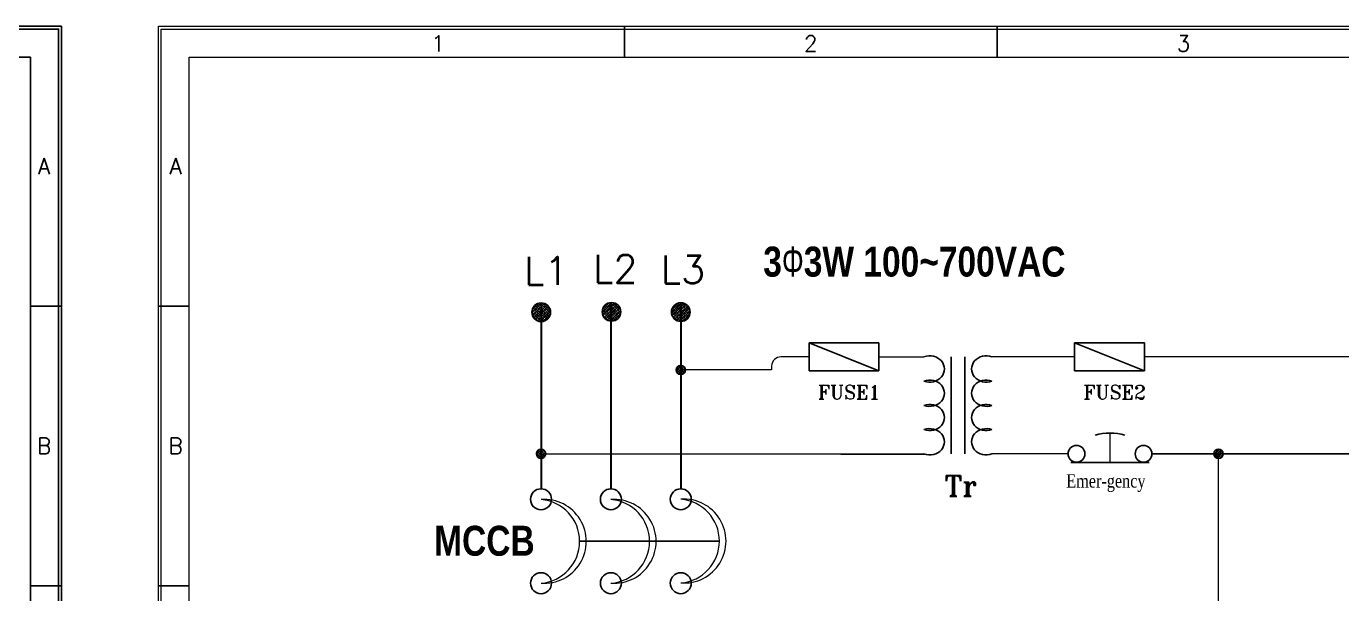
# Model space of a CAD drawing. Header units: millimetres. Extents: x 107 to 2900, y 85 to 3996.
# Drawn here: x 923.6 to 1228.5, y 2397.7 to 2529.1 of the extents above; entities that cross this region are included whole.
import ezdxf
from ezdxf.enums import TextEntityAlignment as Align
from ezdxf.lldxf.tags import DXFTag

# ---------------------------------------------------------------- set-up
doc = ezdxf.new("R2010")
doc.units = ezdxf.units.MM
for name, color, linetype in [('1', 1, 'CENTER'), ('20', 2, 'Continuous'), ('30', 3, 'Continuous'), ('70', 7, 'Continuous')]:
    doc.layers.add(name, color=color, linetype=linetype)
doc.styles.add('ROMANS', font='ROMANS.shx', dxfattribs={"width": 0.7})
doc.styles.add('SIMPLEX', font='SIMPLEX')
doc.styles.add('SS', font='batang.ttc', dxfattribs={"width": 0.8})
doc.styles.add('STYLE2', font='romant.shx')
tags = doc.linetypes.add('CENTER', pattern=[2, 1.25, -0.25, 0.25, -0.25]).pattern_tags.tags
tags[10:11] = [DXFTag(74, 4), DXFTag(75, 0), DXFTag(340, '0'), DXFTag(46, 1.0), DXFTag(50, 0.0), DXFTag(44, 0.0), DXFTag(45, 0.0)]
tags[8:9] = [DXFTag(74, 4), DXFTag(75, 0), DXFTag(340, '0'), DXFTag(46, 1.0), DXFTag(50, 0.0), DXFTag(44, 0.0), DXFTag(45, 0.0)]
tags[6:7] = [DXFTag(74, 4), DXFTag(75, 0), DXFTag(340, '0'), DXFTag(46, 1.0), DXFTag(50, 0.0), DXFTag(44, 0.0), DXFTag(45, 0.0)]
tags[4:5] = [DXFTag(74, 4), DXFTag(75, 0), DXFTag(340, '0'), DXFTag(46, 1.0), DXFTag(50, 0.0), DXFTag(44, 0.0), DXFTag(45, 0.0)]

msp = doc.modelspace()

# ---------------------------------------------------------------- hatches: boundary and pattern name
at = {"layer": '70'}
h = msp.add_hatch(dxfattribs=at)
h.set_pattern_fill('ANSI33', color=256, scale=2.16, style=0)
h.set_pattern_definition([(45, (2799.1484, 1820.84204), (-0.38183766, 0.38183766), []), (45, (2799.53026, 1820.84204), (-0.38183766, 0.38183766), [0.27, -0.135])])
h.paths.add_polyline_path([(1040.772, 2462.874, 1), (1045.092, 2462.874, 1)])
h = msp.add_hatch(dxfattribs=at)
h.set_pattern_fill('ANSI33', color=256, scale=2.16, style=0)
h.set_pattern_definition([(45, (2815.4439, 1820.9375), (-0.38183766, 0.38183766), []), (45, (2815.8257, 1820.9375), (-0.38183766, 0.38183766), [0.27, -0.135])])
h.paths.add_polyline_path([(1057.068, 2462.97, 1), (1061.388, 2462.97, 1)])
h = msp.add_hatch(dxfattribs=at)
h.set_pattern_fill('ANSI33', color=256, scale=2.16, style=0)
h.set_pattern_definition([(45, (2831.50204, 1820.86966), (-0.38183766, 0.38183766), []), (45, (2831.8839, 1820.86966), (-0.38183766, 0.38183766), [0.27, -0.135])])
h.paths.add_polyline_path([(1073.126, 2462.902, 1), (1077.446, 2462.902, 1)])
h = msp.add_hatch(dxfattribs=at)
h.set_pattern_fill('ANSI33', color=256, scale=2.16, style=0)
h.set_pattern_definition([(45, (2815.83106, 1860.96717), (-0.38183766, 0.38183766), []), (45, (2816.2129, 1860.96717), (-0.38183766, 0.38183766), [0.27, -0.135])])
h.paths.add_polyline_path([(1075.286, 2450.568, 0.4142136), (1074.206, 2449.488, 0.4142136), (1075.286, 2448.408)])
h.paths.add_polyline_path([(1075.286, 2450.568), (1075.286, 2449.488), (1076.366, 2449.488, 0.4142136)])
h.paths.add_polyline_path([(1076.366, 2449.488), (1075.286, 2449.488), (1075.286, 2448.408, 0.4142136)])
h = msp.add_hatch(dxfattribs=at)
h.set_pattern_fill('ANSI33', color=256, scale=2.16, style=0)
h.set_pattern_definition([(45, (2783.43106, 1841.56175), (-0.38183766, 0.38183766), []), (45, (2783.8129, 1841.56175), (-0.38183766, 0.38183766), [0.27, -0.135])])
h.paths.add_polyline_path([(1042.886, 2431.163, 0.4142136), (1041.806, 2430.083, 0.4142136), (1042.886, 2429.003)])
h.paths.add_polyline_path([(1042.886, 2431.163), (1042.886, 2430.083), (1043.966, 2430.083, 0.4142136)])
h.paths.add_polyline_path([(1043.966, 2430.083), (1042.886, 2430.083), (1042.886, 2429.003, 0.4142136)])
h = msp.add_hatch(dxfattribs=at)
h.set_pattern_fill('ANSI33', color=256, scale=2.16, style=0)
h.set_pattern_definition([(45, (2940.46767, 1841.56175), (-0.38183766, 0.38183766), []), (45, (2940.8495, 1841.56175), (-0.38183766, 0.38183766), [0.27, -0.135])])
h.paths.add_polyline_path([(1199.923, 2431.163, 0.4142136), (1198.843, 2430.083, 0.4142136), (1199.923, 2429.003)])
h.paths.add_polyline_path([(1199.923, 2431.163), (1199.923, 2430.083), (1201.003, 2430.083, 0.4142136)])
h.paths.add_polyline_path([(1201.003, 2430.083), (1199.923, 2430.083), (1199.923, 2429.003, 0.4142136)])

# ---------------------------------------------------------------- linework, layer by layer
at = {"color": 0, "lineweight": 30}
for p, q in [((1042.886, 2465.034), (1042.886, 2421.967)), ((1059.086, 2465.125), (1059.086, 2421.967)), ((1075.286, 2465.062), (1075.286, 2421.967))]:
    msp.add_line(p, q, dxfattribs=at)
at = {"color": 0, "lineweight": 15}
for p, q in [((1105.023, 2452.534), (1098.51, 2452.534)), ((1121.223, 2452.534), (1131.659, 2452.534)), ((1166.553, 2452.534), (1147.415, 2452.534)), ((1239.478, 2452.534), (1182.753, 2452.534)), ((1096.35, 2449.488), (1075.286, 2449.488)), ((1096.35, 2450.374), (1096.35, 2449.488)), ((1165.054, 2430.054), (1147.415, 2430.054)), ((1112.368, 2429.974), (1042.886, 2429.974))]:
    msp.add_line(p, q, dxfattribs=at)
at = {"color": 7}
for p, q in [((1137.961, 2430.054), (1137.961, 2452.534)), ((1141.113, 2452.534), (1141.113, 2430.054))]:
    msp.add_line(p, q, dxfattribs=at)
at = {"color": 0, "linetype": 'ByBlock'}
for p, q in [((1199.923, 2430.054), (1184.494, 2430.054)), ((1242.764, 2430.054), (1199.923, 2430.054))]:
    msp.add_line(p, q, dxfattribs=at)
msp.add_line((1112.368, 2429.974), (1131.901, 2429.974))
at = {"color": 1, "linetype": 'ByBlock'}
msp.add_line((1165.702, 2428.08), (1183.846, 2428.08), dxfattribs=at)
at = {"color": 0}
msp.add_line((1051.84, 2409.817), (1084.24, 2409.817), dxfattribs=at)
at = {"color": 1, "linetype": 'ByBlock'}
for centre in [(1166.998, 2430.054), (1182.55, 2430.054)]:
    msp.add_circle(centre, 1.944, dxfattribs=at)
at = {"color": 0, "lineweight": 15}
msp.add_arc((1098.51, 2450.374), 2.16, 90, 180, dxfattribs=at)
at = {"color": 7}
for centre, major_axis, start_param, end_param in [((1132.972, 2449.724), (3.414, 0), 4.3175972, 8.2487734), ((1146.102, 2449.724), (3.414, 0), 1.1760053, 5.1071807), ((1132.972, 2444.104), (-3.414, 0), 1.1760046, 5.1071807), ((1146.102, 2444.104), (3.414, 0), 1.1760053, 5.1071807), ((1132.972, 2438.484), (-3.414, 0), 1.1760046, 5.1071807), ((1146.102, 2438.484), (3.414, 0), 1.1760053, 5.1071807), ((1132.972, 2432.864), (-3.414, 0), 1.1760046, 5.1071807), ((1146.102, 2432.864), (3.414, 0), 1.1760053, 5.1071814)]:
    msp.add_ellipse(centre, major_axis=major_axis, ratio=0.8917246, start_param=start_param, end_param=end_param, dxfattribs=at)
at = {"color": 1}
msp.add_ellipse((1174.774, 2430.054), major_axis=(-7.776, 0), ratio=0.6201867, start_param=4.251835, end_param=5.172943, dxfattribs=at)
at = {"layer": '1', "color": 0}
for p, q in [((1105.023, 2455.774), (1121.223, 2449.294)), ((1105.023, 2455.774), (1121.223, 2455.774)), ((1105.023, 2449.294), (1105.023, 2455.774)), ((1121.223, 2455.774), (1121.223, 2449.294)), ((1166.553, 2455.774), (1182.753, 2455.774)), ((1166.553, 2455.774), (1182.753, 2449.294)), ((1166.553, 2449.294), (1166.553, 2455.774)), ((1182.753, 2455.774), (1182.753, 2449.294)), ((1121.223, 2449.294), (1105.023, 2449.294)), ((1182.753, 2449.294), (1166.553, 2449.294))]:
    msp.add_line(p, q, dxfattribs=at)
for centre in [(1042.886, 2419.537), (1059.086, 2419.537), (1075.286, 2419.537), (1042.886, 2400.097), (1059.086, 2400.097), (1075.286, 2400.097)]:
    msp.add_circle(centre, 2.43, dxfattribs=at)
at = {"layer": '20', "color": 7}
for p, q in [((118.035, 2521.982), (924.579, 2521.982)), ((924.579, 2521.982), (924.579, 2006.39))]:
    msp.add_line(p, q, dxfattribs=at)
at = {"layer": '20', "color": 0, "lineweight": 13}
msp.add_lwpolyline([(961.335, 2006.39), (961.335, 2521.982), (1767.879, 2521.982), (1767.879, 2006.39)], dxfattribs=at)
at = {"layer": '30', "color": 0}
for p, q in [((1062.207, 2521.982), (1062.207, 2529.11)), ((1148.607, 2521.982), (1148.607, 2529.11)), ((954.207, 2464.31), (961.335, 2464.31)), ((954.207, 2399.51), (961.335, 2399.51))]:
    msp.add_line(p, q, dxfattribs=at)
at = {"layer": '30', "color": 7}
for p, q in [((931.707, 2464.31), (924.579, 2464.31)), ((931.707, 2399.51), (924.579, 2399.51))]:
    msp.add_line(p, q, dxfattribs=at)
at = {"layer": '70', "color": 1, "lineweight": 15}
msp.add_line((1174.774, 2428.08), (1174.774, 2434.877), dxfattribs=at)
at = {"layer": '70', "lineweight": 15}
msp.add_line((1199.926, 2084.614), (1199.923, 2430.054), dxfattribs=at)
at = {"layer": '70', "color": 7}
for points in [[(931.707, 1945.91), (110.907, 1945.91), (110.907, 2529.11), (931.707, 2529.11)], [(931.059, 1946.558), (111.555, 1946.558), (111.555, 2528.462), (931.059, 2528.462)]]:
    msp.add_lwpolyline(points, close=True, dxfattribs=at)
at = {"layer": '70', "color": 0, "lineweight": 13}
for points in [[(1775.007, 1945.91), (954.207, 1945.91), (954.207, 2529.11), (1775.007, 2529.11)], [(1774.359, 1946.558), (954.855, 1946.558), (954.855, 2528.462), (1774.359, 2528.462)]]:
    msp.add_lwpolyline(points, close=True, dxfattribs=at)
at = {"layer": '70'}
for centre, radius in [((1042.932, 2462.874), 2.16), ((1059.228, 2462.97), 2.16), ((1075.286, 2462.902), 2.16), ((1075.286, 2449.488), 1.08), ((1042.886, 2430.083), 1.08), ((1199.923, 2430.083), 1.08)]:
    msp.add_circle(centre, radius, dxfattribs=at)
at = {"layer": '70', "lineweight": 15}
for centre, start, end in [((1043.652, 2409.787), 265.47912, 94.52088), ((1042.12, 2409.787), 274.52088, 85.47912), ((1059.852, 2409.787), 265.47912, 94.52088), ((1058.32, 2409.787), 274.52088, 85.47912), ((1076.052, 2409.847), 265.47912, 94.52088), ((1074.52, 2409.847), 274.52088, 85.47912)]:
    msp.add_arc(centre, 9.72, start, end, dxfattribs=at)

# ---------------------------------------------------------------- texts
at = {"color": 0}
for s, height, style, p in [('L2', 6.48, 'SIMPLEX', (1054.95, 2469.718)), ('L3', 6.48, 'SIMPLEX', (1070.636, 2469.523)), ('L1', 6.48, 'SIMPLEX', (1038.93, 2469.247)), ('FUSE1', 3.211, 'STYLE2', (1107.094, 2442.731)), ('FUSE2', 3.211, 'STYLE2', (1168.623, 2442.731)), ('Tr ', 4.8165, 'STYLE2', (1136.377, 2420.258))]:
    msp.add_text(s, height=height, dxfattribs=dict(at, style=style)).set_placement(p)
at = {"color": 1, "style": 'SS', "width": 0.8}
msp.add_text('Emer-gency', height=3.1104, dxfattribs=at).set_placement((1164.642, 2422.241))
at = {"layer": '30', "color": 0, "style": 'SIMPLEX'}
for s, p in [('1', (1019.007, 2525.123)), ('2', (1105.407, 2525.123)), ('3', (1191.807, 2525.123)), ('A', (958.203, 2496.71)), ('B', (958.203, 2431.91))]:
    msp.add_text(s, height=3.672, dxfattribs=at).set_placement(p, align=Align.MIDDLE)
at = {"layer": '30', "color": 7, "style": 'SIMPLEX'}
for s, p in [('A', (927.711, 2496.71)), ('B', (927.711, 2431.91))]:
    msp.add_text(s, height=3.672, dxfattribs=at).set_placement(p, align=Align.MIDDLE)
at = {"layer": '70', "lineweight": 13, "char_height": 6.94024, "attachment_point": 1, "style": 'ROMANS'}
for s, insert, width in [('{\\fArial Black|b0|i0|c0|p34;3\\fGulim|b0|i0|c129|p34;Φ\\fArial Black|b0|i0|c0|p34;3W 100~700VAC}', (1094.403, 2478.072), 80.83757), ('{\\fArial Black|b0|i0|c0|p34;MCCB}', (1018.111, 2413.401), 30.94689)]:
    msp.add_mtext(s, dxfattribs=dict(at, insert=insert, width=width))

doc.saveas('drawing.dxf')
